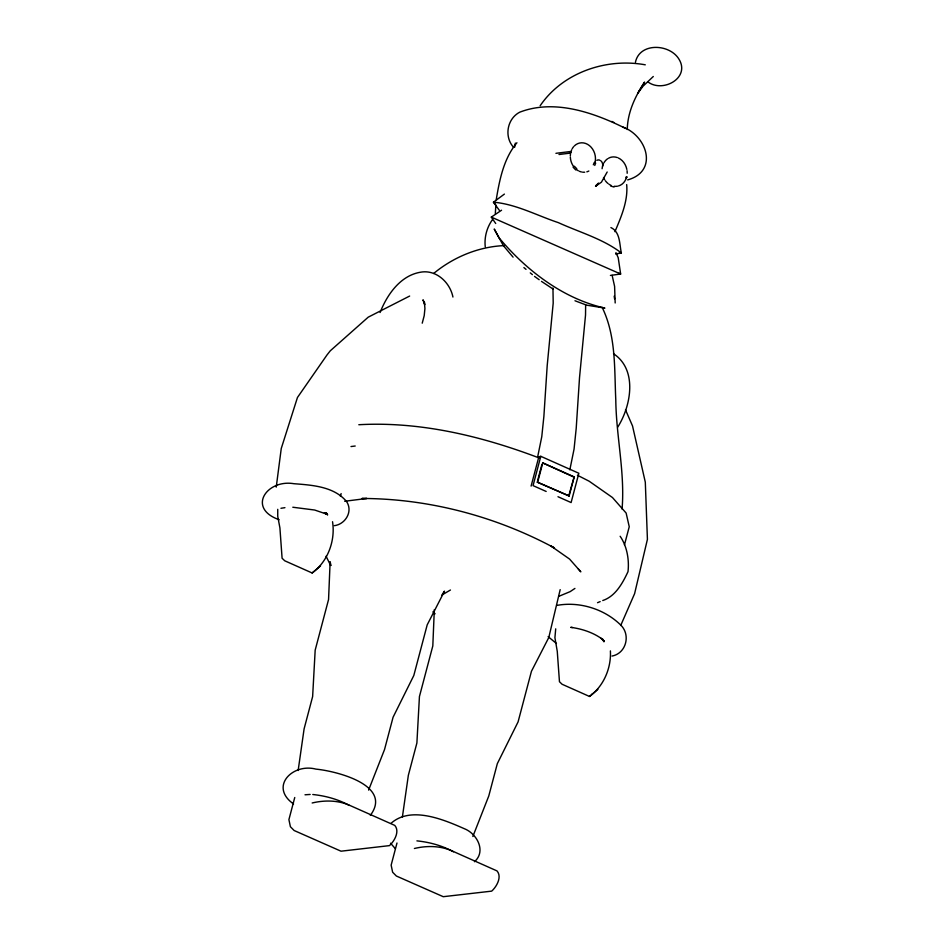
<?xml version="1.0" encoding="UTF-8"?>
<svg xmlns="http://www.w3.org/2000/svg" width="944" height="944" viewBox="0 0 944 944"><rect width="100%" height="100%" fill="white"/><g stroke="black" fill="none" stroke-linecap="round" stroke-linejoin="round"><path stroke-width="1.42" d="M585.646 304.9L585.528 315.048L579.522 377.647L576.206 428.387L574.058 449.108L569.834 469.841M434.323 609.612L432.812 645.932L419.431 696.554L416.894 742.987L408.351 775.295L402.404 816.902M627.264 129.517C627.607 112.206 635.218 96.253 644.599 82.093L637.648 93.421L643.065 86.175L653.295 76.499M495.317 213.592L495.86 204.919M277.737 509.335L277.737 516.344L279.908 527.885L282.091 558.246L284.734 560.783L312.122 572.973C327.78 561.692 335.545 540.711 332.536 521.725M276.238 487.128L281.253 448.494L297.454 397.495L327.037 354.909L330.27 350.814L368.219 317.172L409.649 296.05M298.151 770.493L304.098 728.886L312.629 696.578L315.178 650.145L328.559 599.523L330.129 561.751L330.966 565.468M622.072 509.052C625.081 472.637 616.172 436.352 615.783 399.831C614.296 368.703 616.231 336.194 602.154 307.378M514.716 147.146L515.33 143.087M496.249 199.621C499.518 179.856 503.73 158.439 516.934 142.756M555.709 628.846L554.919 637.696L557.267 651.36L559.462 681.721L562.093 684.258L589.481 696.448L592.36 694.052M537.679 456.825L541.773 436.694L543.886 416.339L547.201 365.588L553.196 303.13L552.96 288.062M560.181 589.634L548.771 637.566L531.448 671.278L518.079 721.9L497.323 763.661L488.78 795.969L472.861 836.502M340.442 496.367L341.126 493.582M422.228 323.178L424.21 315.662L424.93 308.452L424.328 301.927L424.717 304.7L422.971 299.826L423.974 301.785M294.752 797.503L288.911 819.628L290.398 826.72L294.127 830.508L341.02 851.193L389.447 845.623C394.486 841.116 399.949 831.334 394.781 825.41L349.115 805.09C337.492 800.146 324.323 800.099 312.169 802.978M396.987 843.016L391.146 865.129L392.633 872.232L396.362 876.02L443.255 896.694L491.682 891.136C496.721 886.628 502.184 876.846 497.016 870.923L451.35 850.603C439.727 845.659 426.558 845.6 414.404 848.491M531.106 486.089L538.847 456.79L540.794 456.318L578.849 473.263L571.108 502.562L557.987 496.721M540.794 456.318L533.053 485.617L546.175 491.458M537.596 480.744L541.915 464.389M537.714 481.995L542.765 462.902L574.188 476.885L569.138 495.978L537.23 482.113L569.138 495.978M568.654 496.096L574.188 476.885M624.456 544.877L629.247 526.74L626.132 513.052L612.455 497.523L589.174 481.228L577.433 475.245M635.418 62.328C639.548 42.197 669.744 43.684 679.007 59.236C690.394 77.809 663.089 92.937 648.268 82.152M368.608 790.093L384.527 749.56L393.07 717.251L413.814 675.491L427.195 624.869L444.518 591.156L442.441 594.13M593.339 164.799L594.213 162.604M594.744 165.448L595.664 163.147M380.09 312.511C387.075 294.729 400.268 275.66 420.375 272.238C436.01 269.241 450.028 282.327 452.931 297.041M620.704 625.483L634.604 593.67L647.419 539.343L645.307 482.183L632.527 425.956L625.494 409.779M614.945 231.681C621.14 216.931 628.197 200.883 626.674 184.576M607.181 172.009L601.422 182.204L595.534 186.204L598.555 183.136L595.699 185.909L597.505 184.54M617.73 427.125C631.123 406.026 637.755 369.67 613.506 353.729M589.481 696.448C603.582 686.335 611.358 668.128 610.402 650.888M492.379 219.775C486.833 227.48 484.201 237.322 485.251 246.762M540.157 105.74C562.789 72.452 606.437 57.702 645.283 64.817M370.331 815.368C393.141 784.995 335.698 770.977 315.933 769.124C292.605 762.929 268.957 786.73 293.572 803.969M391.052 823.31C410.805 805.716 443.444 819.486 464.295 828.69C476.885 833.517 486.538 851.24 474.466 861.719M312.122 572.973L320.523 565.94M591.959 694.359L597.882 689.403M433.65 273.477C453.391 257.157 478.396 246.726 504.084 245.605M504.403 194.086L493.452 202.193L499.376 210.37M495.706 223.492L491.317 217.12L501.559 210.217M574.92 588.431L570.164 591.628L558.765 596.348M441.745 595.109L450.441 590.012M627.677 179.903C658.617 171.253 647.088 135.924 622.804 127.015M597.54 602.697L600.148 601.611M602.756 600.537C615.535 596.278 622.639 583.109 628.008 571.651C629.365 559.745 626.981 546.198 620.149 536.263M612.007 656.056C626.061 653.496 630.863 635.123 620.951 625.282C604.644 609.033 579.415 601.186 556.795 605.423M334.365 525.678C345.551 524.215 353.268 511.235 346.46 501.417C333.893 486.467 312.063 485.098 293.914 483.706C266.892 479.045 246.561 508.261 279.141 519.719M570.141 151.559C568.347 153.589 572.465 152.881 570.141 151.559L555.933 153.317M626.309 176.587L626.12 177.968L627.099 177.024M542.765 462.902L573.692 477.003M615.665 254.007L621.364 252.945C619.347 244.284 620.456 232.071 610.91 227.563M618.934 253.358L621.364 252.945C602.921 238.797 579.415 232.259 558.376 222.642C537.042 215.562 515.931 204.057 493.452 202.193L495.376 204.329M280.946 508.285L284.935 507.671M610.414 275.436L620.645 274.008L618.214 257.736L615.948 252.638M358.814 424.729C420.351 421.272 482.018 436.211 539.26 457.993M351.003 446.547L355.204 446.016M344.678 501.264L366.803 498.467L361.965 498.467C428.824 498.597 495.635 516.321 554.447 547.945L550.435 545.667L569.574 559.072L580.82 571.84L578.271 568.925M305.006 794.789L310.151 794.447M559.013 154.509L570.388 153.093M292.805 507.235L314.682 510.031L326.329 513.996L324.335 512.828L327.674 514.834L325.727 512.769L327.367 514.598L326.376 512.793M572.571 627.536L570.766 627.335C582.165 628.869 593.516 632.586 602.803 639.525L601.057 638.297L604.113 641.33L602.543 639.171L603.959 641.814L603.287 639.949M312.783 794.506C325.491 795.827 338.094 799.249 349.315 805.433M416.918 840.868C429.626 842.178 442.229 845.6 453.45 851.783M610.685 186.062L614.096 187.03M574.979 300.758L586.613 305.148L604.903 308.098C563.061 298.705 526.516 270.539 499.305 238.136M491.317 217.12L620.645 274.008L618.804 273.3M625.73 128.514C594.059 112.655 554.494 98.731 519.719 112.194C507.011 118.814 503.966 136.868 513.619 147.358M611.83 121.422L613.86 122.46M553.219 289.147L541.49 281.383M556.429 643.489L548.122 636.645M534.528 276.403L539.166 279.719M523.908 267.6L526.032 269.359M530.28 272.875L532.404 274.633M432.942 611.806L435.09 613.789M513.076 257.146L503.4 245.688L494.231 229.026L498.963 237.711M574.353 166.238L576.784 168.775M573.102 167.171L575.757 169.955M395.347 848.68L390.545 843.204M326.069 556.217L330.601 565.397M612.125 275.329L614.603 286.386L615.181 302.977M614.19 296.145L614.591 298.87M584.702 172.209A14.844 12.437 76.4 0 1 582.507 172.138M581.421 171.95A14.844 12.437 76.4 0 1 579.262 171.218M578.235 170.711A14.844 12.437 76.4 0 1 576.277 169.365M573.728 166.699A14.844 12.437 76.4 0 1 570.329 157.152M570.318 155.878A14.844 12.437 76.4 0 1 571.651 149.848M572.182 148.786A14.844 12.437 76.4 0 1 573.504 146.851M574.259 146.013A14.844 12.437 76.4 0 1 589.504 145.659A14.844 12.437 76.4 0 1 594.944 162.875A4.685 3.929 76.4 0 1 595.369 161.813M588.844 171.006A14.844 12.437 76.4 0 1 586.826 171.82M596.868 160.315A4.685 3.929 76.4 0 1 599.888 160.244M600.832 160.822A4.685 3.929 76.4 0 1 602.555 166.262M617.494 186.18A14.844 12.437 76.4 0 1 614.225 186.263M610.98 185.343A14.844 12.437 76.4 0 1 608.939 184.198M607.983 183.49A14.844 12.437 76.4 0 1 605.434 180.823M604.726 179.785A14.844 12.437 76.4 0 1 603.523 177.531M602.107 168.728A14.844 12.437 76.4 0 1 603.369 163.961M603.9 162.899A14.844 12.437 76.4 0 1 607.7 158.71M608.644 158.144A14.844 12.437 76.4 0 1 617.164 157.506M618.226 157.919A14.844 12.437 76.4 0 1 626.851 169.424M627.052 170.699A14.844 12.437 76.4 0 1 627.182 173.259M626.651 176.988A14.844 12.437 76.4 0 1 618.544 185.933"/></g></svg>
